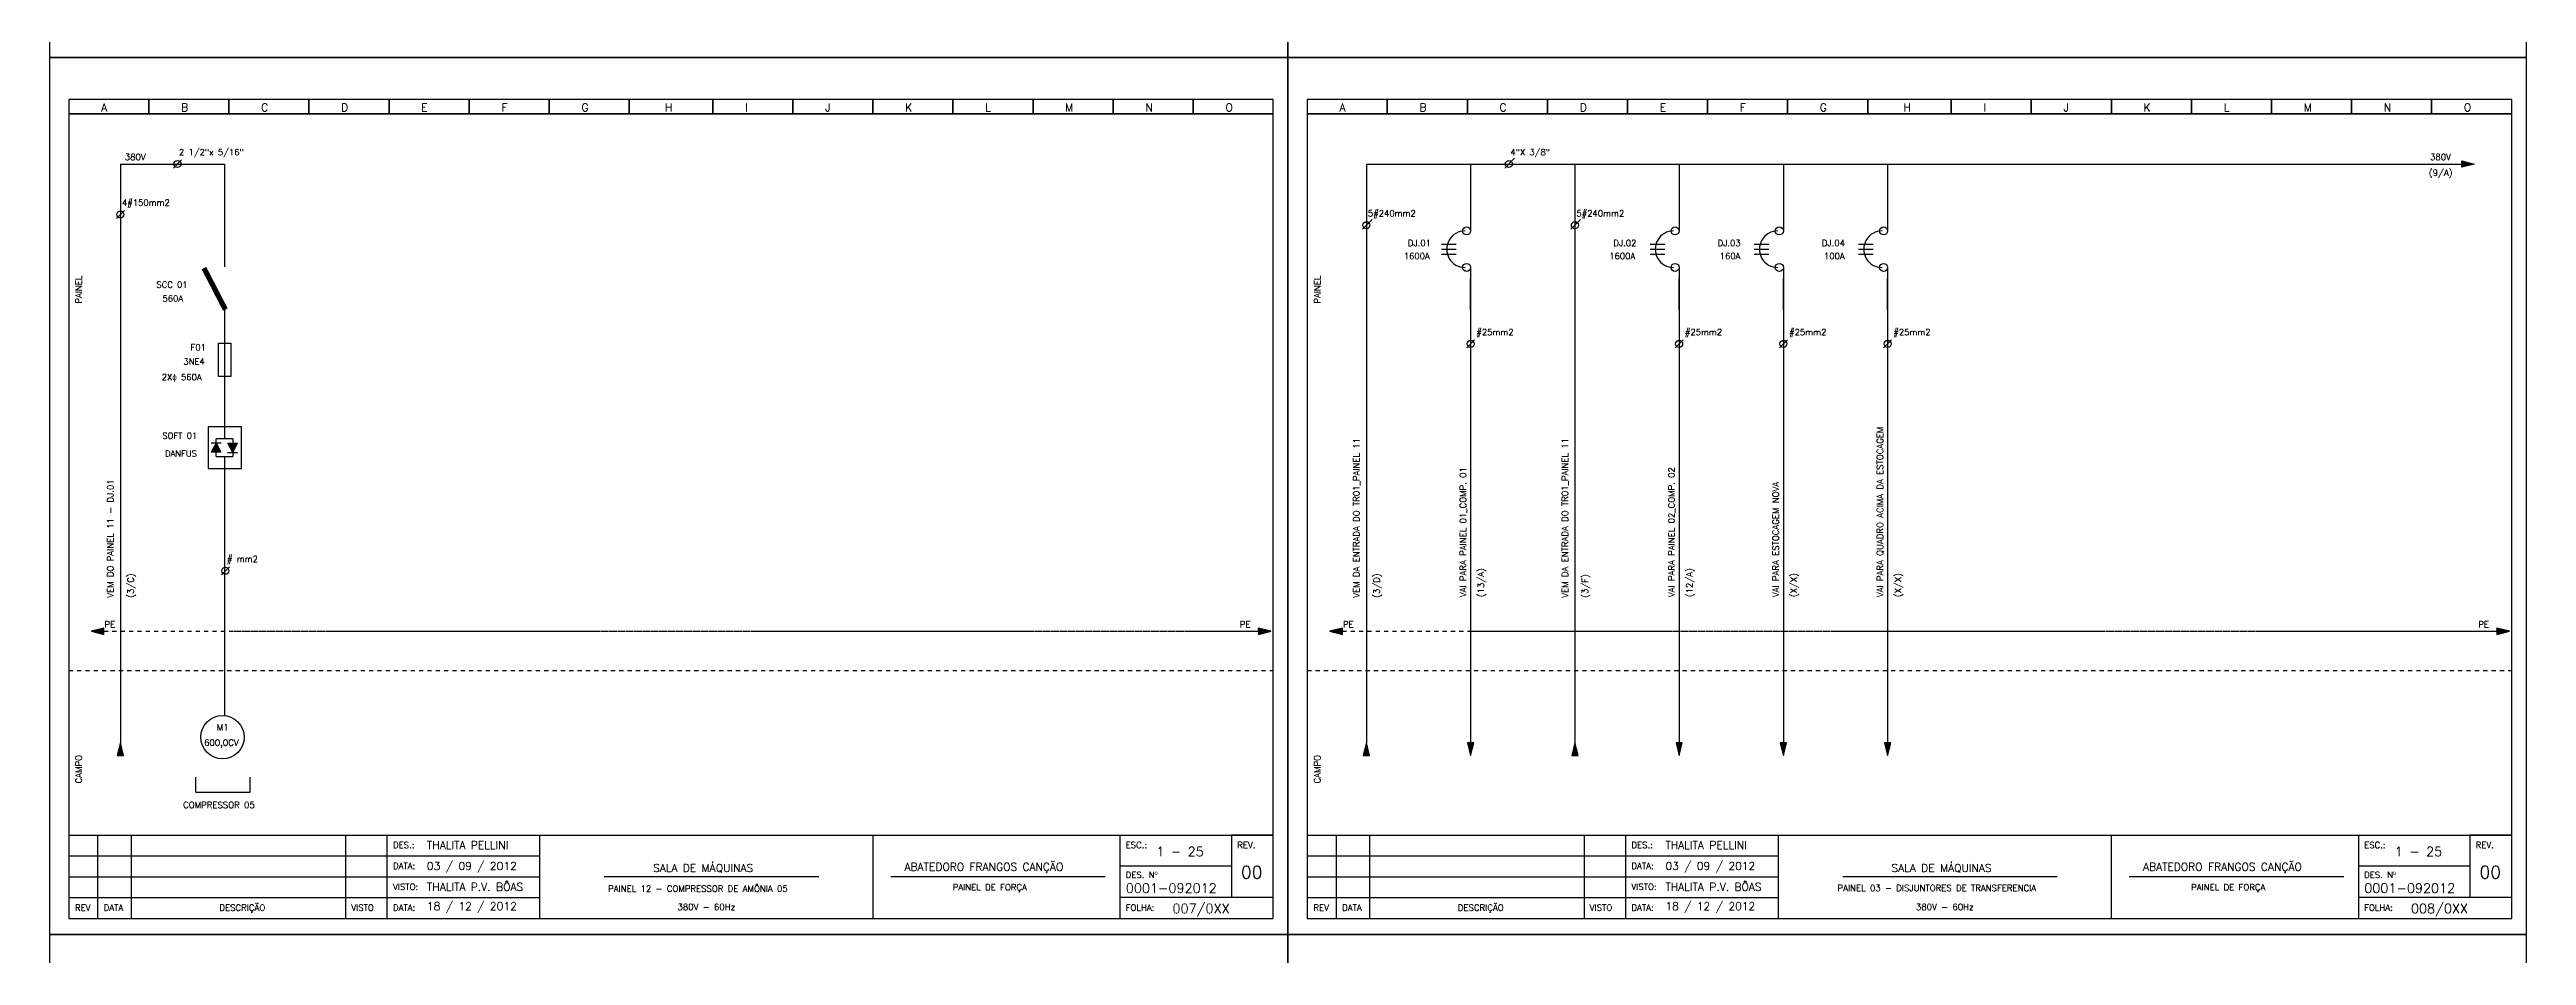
# Model space of a CAD drawing. Header units: millimetres. Extents: x 1974 to 2560, y 1429 to 1567.
# Drawn here: x 1974.1 to 2033.5, y 1470.1 to 1491.8 of the extents above; entities that cross this region are included whole.
import ezdxf

# ---------------------------------------------------------------- set-up
doc = ezdxf.new("R2010")
doc.units = ezdxf.units.MM
for name, pattern in [('DASHDOT2', [0.5, 0.25, -0.125, 0, -0.125]), ('DASHED', [0.75, 0.5, -0.25]), ('HIDDEN2', [0.1875, 0.125, -0.0625])]:
    doc.linetypes.add(name, pattern=pattern)
for name, color, linetype in [('ALIMENTAÇÃO', 6, 'Continuous'), ('CONECTOR_SAK', 2, 'Continuous'), ('DISJUNTOR', 5, 'Continuous'), ('EQUIPAMENTOS', 5, 'Continuous'), ('linhas', 6, 'Continuous'), ('MARGEM', 1, 'Continuous'), ('MOTORES', 5, 'Continuous'), ('PAINEL', 7, 'Continuous'), ('soft', 5, 'Continuous'), ('TERRA', 3, 'DASHED'), ('TEXTO', 4, 'Continuous'), ('TEXTO_2', 5, 'Continuous'), ('TIMBRE', 7, 'Continuous')]:
    doc.layers.add(name, color=color, linetype=linetype)
doc.styles.add('REGUA60', font='romans.shx', dxfattribs={"height": 2})
doc.styles.add('ROMANC', font='romanc.shx', dxfattribs={"height": 0.55})
doc.styles.add('ROMANS', font='romans.shx', dxfattribs={"height": 37})

# ---------------------------------------------------------------- blocks, each defined once
blk = doc.blocks.new('soft')
at = {"layer": 'soft'}
h = blk.add_hatch(color=7, dxfattribs=at)
h.paths.add_polyline_path([(-0.206, -0.385), (-0.323, -0.602), (-0.088, -0.602)])
h.paths.add_polyline_path([(0.194, -0.609), (0.312, -0.391), (0.077, -0.391)])
for p, q in [((0.403, 0), (-0.397, 0)), ((-0.397, 0), (-0.397, -1)), ((0.403, -1), (0.403, 0)), ((-0.206, -0.385), (-0.323, -0.602)), ((-0.206, -0.385), (-0.088, -0.602)), ((0.194, -0.609), (0.077, -0.391)), ((0.194, -0.609), (0.312, -0.391)), ((-0.397, -1), (0.403, -1))]:
    blk.add_line(p, q, dxfattribs=at)
at = {"layer": 'soft', "color": 7}
for p, q in [((0, 0), (0, -0.282)), ((-0.083, -0.385), (-0.323, -0.385)), ((-0.206, -0.385), (-0.206, -0.282)), ((0.194, -0.282), (-0.206, -0.282)), ((0.194, -0.282), (0.194, -0.391)), ((-0.206, -0.711), (-0.206, -0.602)), ((-0.206, -0.711), (0.194, -0.711)), ((0, -0.711), (0, -1)), ((0.072, -0.609), (0.312, -0.609)), ((0.194, -0.609), (0.194, -0.711))]:
    blk.add_line(p, q, dxfattribs=at)
at = {"layer": 'soft', "lineweight": 20}
for p, q in [((0.312, -0.391), (0.077, -0.391)), ((-0.323, -0.602), (-0.088, -0.602))]:
    blk.add_line(p, q, dxfattribs=at)

msp = doc.modelspace()

# ---------------------------------------------------------------- hatches: boundary and pattern name
at = {"layer": 'EQUIPAMENTOS'}
for points in [[(2031.956, 1488.984), (2032.256, 1489.059), (2031.956, 1489.134)], [(1975.88, 1474.882), (1975.805, 1475.182), (1975.73, 1474.882)], [(1975.88, 1474.882), (1975.805, 1475.182), (1975.73, 1474.882)], [(2005.761, 1474.882), (2005.686, 1475.182), (2005.611, 1474.882)], [(2005.761, 1474.882), (2005.686, 1475.182), (2005.611, 1474.882)], [(2008.111, 1475.182), (2008.186, 1474.882), (2008.261, 1475.182)], [(2010.761, 1474.882), (2010.686, 1475.182), (2010.611, 1474.882)], [(2010.761, 1474.882), (2010.686, 1475.182), (2010.611, 1474.882)], [(2013.111, 1475.182), (2013.186, 1474.882), (2013.261, 1475.182)], [(2015.611, 1475.182), (2015.686, 1474.882), (2015.761, 1475.182)], [(2018.111, 1475.182), (2018.186, 1474.882), (2018.261, 1475.182)]]:
    msp.add_hatch(color=256, dxfattribs=at).paths.add_polyline_path(points)
at = {"layer": 'TERRA'}
h = msp.add_hatch(dxfattribs=at)
h.set_pattern_fill('ANSI31', color=256, scale=0.004, angle=180, style=0)
h.set_pattern_definition([(225, (2032.3663817, 1526.47584864), (0.0003535533906, -0.0003535533906), [])])
h.paths.add_polyline_path([(1975.112, 1477.856), (1975.412, 1477.856), (1975.412, 1477.931)])
h.paths.add_polyline_path([(1975.412, 1477.781), (1975.412, 1477.856), (1975.112, 1477.856)])
h = msp.add_hatch(dxfattribs=at)
h.set_pattern_fill('ANSI31', color=256, scale=0.004, style=0)
h.set_pattern_definition([(45, (1946.1419275, 1429.2362611), (-0.0003535533906, 0.0003535533906), [])])
h.paths.add_polyline_path([(2003.396, 1477.856), (2003.096, 1477.856), (2003.096, 1477.781)])
h.paths.add_polyline_path([(2003.096, 1477.931), (2003.096, 1477.856), (2003.396, 1477.856)])
h = msp.add_hatch(dxfattribs=at)
h.set_pattern_fill('ANSI31', color=256, scale=0.004, angle=180, style=0)
h.set_pattern_definition([(225, (2062.0663817, 1526.47584864), (0.0003535533906, -0.0003535533906), [])])
h.paths.add_polyline_path([(2004.812, 1477.856), (2005.112, 1477.856), (2005.112, 1477.931)])
h.paths.add_polyline_path([(2005.112, 1477.781), (2005.112, 1477.856), (2004.812, 1477.856)])
h = msp.add_hatch(dxfattribs=at)
h.set_pattern_fill('ANSI31', color=256, scale=0.004, style=0)
h.set_pattern_definition([(45, (1975.8419275, 1429.2362611), (-0.0003535533906, 0.0003535533906), [])])
h.paths.add_polyline_path([(2033.096, 1477.856), (2032.796, 1477.856), (2032.796, 1477.781)])
h.paths.add_polyline_path([(2032.796, 1477.931), (2032.796, 1477.856), (2033.096, 1477.856)])

# ---------------------------------------------------------------- linework, layer by layer
for p, q in [((2007.488, 1487.14), (2007.841, 1487.14)), ((2007.488, 1487.017), (2007.841, 1487.017)), ((2007.488, 1486.894), (2007.841, 1486.894)), ((2012.488, 1487.14), (2012.841, 1487.14)), ((2012.488, 1487.017), (2012.841, 1487.017)), ((2012.488, 1486.894), (2012.841, 1486.894)), ((2014.988, 1487.14), (2015.341, 1487.14)), ((2014.988, 1487.017), (2015.341, 1487.017)), ((2014.988, 1486.894), (2015.341, 1486.894)), ((2017.488, 1487.14), (2017.841, 1487.14)), ((2017.488, 1487.017), (2017.841, 1487.017)), ((2017.488, 1486.894), (2017.841, 1486.894)), ((1977.614, 1473.996), (1977.614, 1474.36)), ((1978.921, 1473.996), (1978.921, 1474.36)), ((1977.614, 1473.996), (1978.921, 1473.996)), ((2003.452, 1472.972), (2002.452, 1472.972)), ((2033.152, 1472.972), (2032.152, 1472.972))]:
    msp.add_line(p, q)
at = {"layer": 'ALIMENTAÇÃO', "color": 6}
for p, q in [((1978.305, 1489.059), (1978.305, 1486.595)), ((2008.186, 1489.059), (2008.186, 1487.455)), ((2013.186, 1489.059), (2013.186, 1487.455)), ((2015.686, 1489.059), (2015.686, 1487.455)), ((2018.186, 1489.059), (2018.186, 1487.455)), ((2008.186, 1486.579), (2008.186, 1475.182)), ((2013.186, 1486.579), (2013.186, 1475.182)), ((2015.686, 1486.579), (2015.686, 1475.182)), ((2018.186, 1486.579), (2018.186, 1475.182))]:
    msp.add_line(p, q, dxfattribs=at)
at = {"layer": 'ALIMENTAÇÃO'}
for p, q in [((1978.305, 1485.559), (1978.305, 1482.473)), ((1978.305, 1482.043), (1978.305, 1475.835))]:
    msp.add_line(p, q, dxfattribs=at)
at = {"layer": 'CONECTOR_SAK'}
for p, q in [((2009.238, 1489.197), (2009.007, 1488.963)), ((1977.27, 1489.156), (1977.079, 1488.963)), ((1975.901, 1487.946), (1975.71, 1487.753)), ((2005.822, 1487.73), (2005.591, 1487.496)), ((2010.822, 1487.73), (2010.591, 1487.496)), ((2008.282, 1484.842), (2008.091, 1484.65)), ((2013.282, 1484.842), (2013.091, 1484.65)), ((2015.782, 1484.842), (2015.591, 1484.65)), ((2018.282, 1484.842), (2018.091, 1484.65)), ((1978.419, 1479.404), (1978.228, 1479.211))]:
    msp.add_line(p, q, dxfattribs=at)
for centre in [(1977.174, 1489.059), (2009.102, 1489.059), (1975.805, 1487.849), (2005.686, 1487.592), (2010.686, 1487.592), (2008.186, 1484.746), (2013.186, 1484.746), (2015.686, 1484.746), (2018.186, 1484.746), (1978.323, 1479.307)]:
    msp.add_circle(centre, 0.0846, dxfattribs=at)
at = {"layer": 'DISJUNTOR', "const_width": 0.126}
msp.add_lwpolyline([(1978.323, 1485.569), (1977.809, 1486.564)], dxfattribs=at)
at = {"layer": 'DISJUNTOR'}
for centre in [(2008.089, 1487.455), (2013.089, 1487.455), (2015.589, 1487.455), (2018.089, 1487.455), (2008.089, 1486.579), (2013.089, 1486.579), (2015.589, 1486.579), (2018.089, 1486.579)]:
    msp.add_circle(centre, 0.097, dxfattribs=at)
for centre in [(2008.051, 1487.017), (2013.051, 1487.017), (2015.551, 1487.017), (2018.051, 1487.017)]:
    msp.add_arc(centre, 0.438, 89.86556, 270.13403, dxfattribs=at)
at = {"layer": 'EQUIPAMENTOS'}
for p, q in [((1975.805, 1489.059), (1978.305, 1489.059)), ((2005.686, 1489.059), (2010.686, 1489.059)), ((2005.686, 1489.059), (2010.686, 1489.059)), ((2010.686, 1489.059), (2013.186, 1489.059)), ((2010.686, 1489.059), (2032.256, 1489.059))]:
    msp.add_line(p, q, dxfattribs=at)
for points in [[(2031.956, 1489.134), (2032.256, 1489.059), (2031.956, 1488.984), (2031.956, 1489.134)], [(1975.88, 1474.882), (1975.805, 1475.182), (1975.73, 1474.882), (1975.88, 1474.882)], [(2005.761, 1474.882), (2005.686, 1475.182), (2005.611, 1474.882), (2005.761, 1474.882)], [(2008.111, 1475.182), (2008.186, 1474.882), (2008.261, 1475.182), (2008.111, 1475.182)], [(2010.761, 1474.882), (2010.686, 1475.182), (2010.611, 1474.882), (2010.761, 1474.882)], [(2013.111, 1475.182), (2013.186, 1474.882), (2013.261, 1475.182), (2013.111, 1475.182)], [(2015.611, 1475.182), (2015.686, 1474.882), (2015.761, 1475.182), (2015.611, 1475.182)], [(2018.111, 1475.182), (2018.186, 1474.882), (2018.261, 1475.182), (2018.111, 1475.182)]]:
    msp.add_lwpolyline(points, dxfattribs=at)
msp.add_lwpolyline([(1978.155, 1484.763), (1978.455, 1484.763), (1978.455, 1483.963), (1978.155, 1483.963)], close=True, dxfattribs=at)
at = {"layer": 'linhas', "color": 6}
for p, q in [((2008.186, 1485.557), (2008.186, 1486.304)), ((2013.186, 1485.557), (2013.186, 1486.304)), ((2015.686, 1485.557), (2015.686, 1486.304)), ((2018.186, 1485.557), (2018.186, 1486.304))]:
    msp.add_line(p, q, dxfattribs=at)
at = {"layer": 'MARGEM', "color": 7}
for points in [[(1974.106, 1491.609), (2003.806, 1491.609), (2003.806, 1512.634), (1974.106, 1512.634)], [(2003.806, 1491.609), (2033.506, 1491.609), (2033.506, 1512.634), (2003.806, 1512.634)], [(1974.106, 1470.584), (2003.806, 1470.584), (2003.806, 1491.609), (1974.106, 1491.609)], [(2003.806, 1470.584), (2033.506, 1470.584), (2033.506, 1491.609), (2003.806, 1491.609)], [(1974.106, 1449.559), (2003.806, 1449.559), (2003.806, 1470.584), (1974.106, 1470.584)], [(2003.806, 1449.559), (2033.506, 1449.559), (2033.506, 1470.584), (2003.806, 1470.584)]]:
    msp.add_lwpolyline(points, close=True, dxfattribs=at)
at = {"layer": 'MOTORES'}
msp.add_circle((1978.254, 1475.318), 0.519, dxfattribs=at)
at = {"layer": 'PAINEL', "color": 12, "linetype": 'HIDDEN2', "ltscale": 0.005}
for p, q in [((1974.568, 1476.916), (2003.452, 1476.916)), ((2004.268, 1476.916), (2033.152, 1476.916))]:
    msp.add_line(p, q, dxfattribs=at)
at = {"layer": 'soft'}
for p, q in [((1975.805, 1489.059), (1975.805, 1475.182)), ((2005.686, 1489.059), (2005.686, 1475.182)), ((2010.686, 1489.059), (2010.686, 1475.182))]:
    msp.add_line(p, q, dxfattribs=at)
at = {"layer": 'TERRA', "linetype": 'DASHDOT2', "ltscale": 0.0025}
for p, q in [((1975.412, 1477.856), (2003.096, 1477.856)), ((1975.412, 1477.856), (2003.096, 1477.856)), ((1978.523, 1477.856), (2003.396, 1477.856)), ((2005.112, 1477.856), (2032.796, 1477.856)), ((2005.112, 1477.856), (2032.796, 1477.856)), ((2008.223, 1477.856), (2033.096, 1477.856))]:
    msp.add_line(p, q, dxfattribs=at)
at = {"layer": 'TERRA'}
for points in [[(1975.412, 1477.931), (1975.112, 1477.856), (1975.412, 1477.781), (1975.412, 1477.931)], [(1975.412, 1477.931), (1975.112, 1477.856), (1975.412, 1477.781), (1975.412, 1477.931)], [(2003.096, 1477.781), (2003.396, 1477.856), (2003.096, 1477.931), (2003.096, 1477.781)], [(2003.096, 1477.781), (2003.396, 1477.856), (2003.096, 1477.931), (2003.096, 1477.781)], [(2005.112, 1477.931), (2004.812, 1477.856), (2005.112, 1477.781), (2005.112, 1477.931)], [(2005.112, 1477.931), (2004.812, 1477.856), (2005.112, 1477.781), (2005.112, 1477.931)], [(2032.796, 1477.781), (2033.096, 1477.856), (2032.796, 1477.931), (2032.796, 1477.781)], [(2032.796, 1477.781), (2033.096, 1477.856), (2032.796, 1477.931), (2032.796, 1477.781)]]:
    msp.add_lwpolyline(points, dxfattribs=at)
at = {"layer": 'TIMBRE', "color": 12}
for p, q in [((2003.452, 1490.609), (1974.568, 1490.609)), ((2033.152, 1490.609), (2004.268, 1490.609))]:
    msp.add_line(p, q, dxfattribs=at)
at = {"layer": 'TIMBRE'}
for p, q in [((1974.568, 1472.972), (2003.452, 1472.972)), ((1975.268, 1470.972), (1975.268, 1472.972)), ((1976.068, 1470.972), (1976.068, 1472.972)), ((1981.206, 1472.972), (1981.206, 1470.972)), ((1982.206, 1470.972), (1982.206, 1472.972)), ((1985.859, 1472.972), (1985.859, 1470.972)), ((1993.849, 1472.972), (1993.849, 1470.972)), ((1999.777, 1472.972), (1999.777, 1470.972)), ((2002.452, 1472.972), (2002.452, 1471.472)), ((2004.268, 1472.972), (2033.152, 1472.972)), ((2004.968, 1470.972), (2004.968, 1472.972)), ((2005.768, 1470.972), (2005.768, 1472.972)), ((2010.906, 1472.972), (2010.906, 1470.972)), ((2011.906, 1470.972), (2011.906, 1472.972)), ((2015.559, 1472.972), (2015.559, 1470.972)), ((2023.549, 1472.972), (2023.549, 1470.972)), ((2029.477, 1472.972), (2029.477, 1470.972)), ((2032.152, 1472.972), (2032.152, 1471.472)), ((1974.568, 1472.472), (1985.859, 1472.472)), ((1974.568, 1471.972), (1985.859, 1471.972)), ((1992.553, 1471.972), (1987.409, 1471.972)), ((1999.424, 1471.972), (1994.28, 1471.972)), ((2002.452, 1472.222), (1999.777, 1472.222)), ((2004.268, 1472.472), (2015.559, 1472.472)), ((2004.268, 1471.972), (2015.559, 1471.972)), ((2022.253, 1471.972), (2017.109, 1471.972)), ((2029.124, 1471.972), (2023.98, 1471.972)), ((2032.152, 1472.222), (2029.477, 1472.222)), ((1974.568, 1471.472), (1985.859, 1471.472)), ((2003.452, 1471.472), (1999.777, 1471.472)), ((2004.268, 1471.472), (2015.559, 1471.472)), ((2033.152, 1471.472), (2029.477, 1471.472))]:
    msp.add_line(p, q, dxfattribs=at)
at = {"layer": 'TIMBRE', "color": 12}
for points in [[(1974.568, 1490.259), (1976.488, 1490.259), (1976.488, 1490.609), (1974.568, 1490.609)], [(1976.488, 1490.259), (1978.408, 1490.259), (1978.408, 1490.609), (1976.488, 1490.609)], [(1978.408, 1490.259), (1980.328, 1490.259), (1980.328, 1490.609), (1978.408, 1490.609)], [(1980.328, 1490.259), (1982.248, 1490.259), (1982.248, 1490.609), (1980.328, 1490.609)], [(1982.248, 1490.259), (1984.168, 1490.259), (1984.168, 1490.609), (1982.248, 1490.609)], [(1984.168, 1490.259), (1986.088, 1490.259), (1986.088, 1490.609), (1984.168, 1490.609)], [(1986.088, 1490.259), (1988.008, 1490.259), (1988.008, 1490.609), (1986.088, 1490.609)], [(1988.008, 1490.259), (1990.012, 1490.259), (1990.012, 1490.609), (1988.008, 1490.609)], [(1990.012, 1490.259), (1991.932, 1490.259), (1991.932, 1490.609), (1990.012, 1490.609)], [(1991.932, 1490.259), (1993.852, 1490.259), (1993.852, 1490.609), (1991.932, 1490.609)], [(1993.852, 1490.259), (1995.772, 1490.259), (1995.772, 1490.609), (1993.852, 1490.609)], [(1995.772, 1490.259), (1997.692, 1490.259), (1997.692, 1490.609), (1995.772, 1490.609)], [(1997.692, 1490.259), (1999.612, 1490.259), (1999.612, 1490.609), (1997.692, 1490.609)], [(1999.612, 1490.259), (2001.532, 1490.259), (2001.532, 1490.609), (1999.612, 1490.609)], [(2001.532, 1490.259), (2003.452, 1490.259), (2003.452, 1490.609), (2001.532, 1490.609)], [(2004.268, 1490.259), (2006.188, 1490.259), (2006.188, 1490.609), (2004.268, 1490.609)], [(2006.188, 1490.259), (2008.108, 1490.259), (2008.108, 1490.609), (2006.188, 1490.609)], [(2008.108, 1490.259), (2010.028, 1490.259), (2010.028, 1490.609), (2008.108, 1490.609)], [(2010.028, 1490.259), (2011.948, 1490.259), (2011.948, 1490.609), (2010.028, 1490.609)], [(2011.948, 1490.259), (2013.868, 1490.259), (2013.868, 1490.609), (2011.948, 1490.609)], [(2013.868, 1490.259), (2015.788, 1490.259), (2015.788, 1490.609), (2013.868, 1490.609)], [(2015.788, 1490.259), (2017.708, 1490.259), (2017.708, 1490.609), (2015.788, 1490.609)], [(2017.708, 1490.259), (2019.712, 1490.259), (2019.712, 1490.609), (2017.708, 1490.609)], [(2019.712, 1490.259), (2021.632, 1490.259), (2021.632, 1490.609), (2019.712, 1490.609)], [(2021.632, 1490.259), (2023.552, 1490.259), (2023.552, 1490.609), (2021.632, 1490.609)], [(2023.552, 1490.259), (2025.472, 1490.259), (2025.472, 1490.609), (2023.552, 1490.609)], [(2025.472, 1490.259), (2027.392, 1490.259), (2027.392, 1490.609), (2025.472, 1490.609)], [(2027.392, 1490.259), (2029.312, 1490.259), (2029.312, 1490.609), (2027.392, 1490.609)], [(2029.312, 1490.259), (2031.232, 1490.259), (2031.232, 1490.609), (2029.312, 1490.609)], [(2031.232, 1490.259), (2033.152, 1490.259), (2033.152, 1490.609), (2031.232, 1490.609)], [(1974.568, 1470.972), (2003.452, 1470.972), (2003.452, 1490.259), (1974.568, 1490.259)], [(2004.268, 1470.972), (2033.152, 1470.972), (2033.152, 1490.259), (2004.268, 1490.259)]]:
    msp.add_lwpolyline(points, close=True, dxfattribs=at)

# ---------------------------------------------------------------- block references
at = {"layer": 'soft'}
msp.add_blockref('soft', (1978.305, 1482.755), dxfattribs=at)

# ---------------------------------------------------------------- texts
at = {"style": 'ROMANS'}
for s, p in [('ESC.:', (1999.913, 1472.655)), ('REV.', (2002.589, 1472.655)), ('ESC.:', (2029.613, 1472.655)), ('REV.', (2032.289, 1472.655)), ('DES. Nº', (1999.913, 1471.942)), ('DES. Nº', (2029.613, 1471.942)), ('PAINEL 12 - COMPRESSOR DE AMÔNIA 05', (1987.502, 1471.61)), ('PAINEL DE FORÇA', (1995.764, 1471.646)), ('PAINEL 03 - DISJUNTORES DE TRANSFERENCIA', (2016.984, 1471.625)), ('PAINEL DE FORÇA', (2025.464, 1471.646)), ('380V - 60Hz', (1989.166, 1471.173)), ('FOLHA:', (1999.913, 1471.155)), ('380V - 60Hz', (2018.866, 1471.173)), ('FOLHA:', (2029.613, 1471.155))]:
    msp.add_text(s, height=0.15, dxfattribs=at).set_placement(p)
at = {"layer": 'TEXTO'}
for s, height, style, p in [('A', 0.188, 'ROMANS', (1975.341, 1490.322)), ('B', 0.188, 'ROMANS', (1977.261, 1490.322)), ('C', 0.188, 'ROMANS', (1979.181, 1490.322)), ('D', 0.188, 'ROMANS', (1981.101, 1490.322)), ('E', 0.188, 'ROMANS', (1983.021, 1490.322)), ('F', 0.188, 'ROMANS', (1984.941, 1490.322)), ('G', 0.188, 'ROMANS', (1986.861, 1490.322)), ('H', 0.188, 'ROMANS', (1988.865, 1490.322)), ('I', 0.188, 'ROMANS', (1990.785, 1490.322)), ('J', 0.188, 'ROMANS', (1992.705, 1490.322)), ('K', 0.188, 'ROMANS', (1994.625, 1490.322)), ('L', 0.188, 'ROMANS', (1996.545, 1490.322)), ('M', 0.188, 'ROMANS', (1998.465, 1490.322)), ('N', 0.188, 'ROMANS', (2000.385, 1490.322)), ('O', 0.188, 'ROMANS', (2002.305, 1490.322)), ('A', 0.188, 'ROMANS', (2005.041, 1490.322)), ('B', 0.188, 'ROMANS', (2006.961, 1490.322)), ('C', 0.188, 'ROMANS', (2008.881, 1490.322)), ('D', 0.188, 'ROMANS', (2010.801, 1490.322)), ('E', 0.188, 'ROMANS', (2012.721, 1490.322)), ('F', 0.188, 'ROMANS', (2014.641, 1490.322)), ('G', 0.188, 'ROMANS', (2016.561, 1490.322)), ('H', 0.188, 'ROMANS', (2018.565, 1490.322)), ('I', 0.188, 'ROMANS', (2020.485, 1490.322)), ('J', 0.188, 'ROMANS', (2022.405, 1490.322)), ('K', 0.188, 'ROMANS', (2024.325, 1490.322)), ('L', 0.188, 'ROMANS', (2026.245, 1490.322)), ('M', 0.188, 'ROMANS', (2028.165, 1490.322)), ('N', 0.188, 'ROMANS', (2030.085, 1490.322)), ('O', 0.188, 'ROMANS', (2032.005, 1490.322)), ('380V', 0.15, 'ROMANS', (1975.91, 1489.153)), ('2 1/2"x 5/16"', 0.148, 'ROMANS', (1977.211, 1489.269)), ('4"X 3/8"', 0.148, 'ROMANS', (2009.139, 1489.269)), ('380V', 0.15, 'ROMANS', (2031.193, 1489.153)), ('(9/A)', 0.15, 'ROMANS', (2031.167, 1488.776)), ('4#150mm2', 0.148, 'ROMANS', (1975.842, 1488.059)), ('5#240mm2', 0.148, 'ROMANS', (2005.722, 1487.802)), ('5#240mm2', 0.148, 'ROMANS', (2010.722, 1487.802)), ('1600A', 0.148, 'ROMANS', (2006.583, 1486.779)), ('DJ.01', 0.148, 'ROMANS', (2006.681, 1487.09)), ('1600A', 0.148, 'ROMANS', (2011.51, 1486.779)), ('DJ.02', 0.148, 'ROMANS', (2011.609, 1487.09)), ('DJ.03', 0.148, 'ROMANS', (2014.109, 1487.09)), ('160A', 0.148, 'ROMANS', (2014.16, 1486.779)), ('DJ.04', 0.148, 'ROMANS', (2016.609, 1487.09)), ('100A', 0.148, 'ROMANS', (2016.66, 1486.779)), ('SCC 01', 0.148, 'ROMANS', (1976.67, 1486.091)), ('560A', 0.148, 'ROMANS', (1976.815, 1485.76)), ('#25mm2', 0.148, 'ROMANS', (2008.323, 1484.955)), ('#25mm2', 0.148, 'ROMANS', (2013.323, 1484.955)), ('#25mm2', 0.148, 'ROMANS', (2015.823, 1484.955)), ('#25mm2', 0.148, 'ROMANS', (2018.323, 1484.955)), ('F01', 0.148, 'ROMANS', (1977.489, 1484.591)), ('2Xɸ 560A', 0.148, 'ROMANS', (1976.797, 1483.876)), ('3NE4', 0.148, 'ROMANS', (1977.316, 1484.249)), ('SOFT 01', 0.148, 'ROMANS', (1976.811, 1482.47)), ('DANFUS', 0.148, 'ROMANS', (1976.874, 1482.044)), ('# mm2', 0.148, 'ROMANS', (1978.36, 1479.517)), ('PE', 0.15, 'ROMANS', (1975.424, 1477.95)), ('PE', 0.15, 'ROMANS', (2002.651, 1477.95)), ('PE', 0.15, 'ROMANS', (2005.124, 1477.95)), ('PE', 0.15, 'ROMANS', (2032.351, 1477.95)), ('M1', 0.15, 'REGUA60', (1978.117, 1475.481)), ('600,0CV', 0.15, 'REGUA60', (1977.812, 1475.112)), ('COMPRESSOR 05', 0.15, 'REGUA60', (1977.311, 1473.619)), ('THALITA PELLINI', 0.1875, 'ROMANS', (1983.157, 1472.635)), ('THALITA PELLINI', 0.1875, 'ROMANS', (2012.857, 1472.635)), ('03 / 09 / 2012', 0.1875, 'ROMANS', (1983.157, 1472.135)), ('03 / 09 / 2012', 0.1875, 'ROMANS', (2012.857, 1472.135)), ('THALITA P.V. BÔAS', 0.1875, 'ROMANS', (1983.157, 1471.635)), ('18 / 12 / 2012', 0.1875, 'ROMANS', (1983.157, 1471.172)), ('THALITA P.V. BÔAS', 0.1875, 'ROMANS', (2012.857, 1471.635)), ('18 / 12 / 2012', 0.1875, 'ROMANS', (2012.857, 1471.172))]:
    msp.add_text(s, height=height, dxfattribs=dict(at, style=style)).set_placement(p)
at = {"layer": 'TEXTO', "style": 'REGUA60'}
for s, p in [('PAINEL', (1974.882, 1485.71)), ('PAINEL', (2004.582, 1485.71)), ('VAI PARA QUADRO ACIMA DA ESTOCAGEM', (2018.078, 1478.674)), ('VEM DA ENTRADA DO TR01_PAINEL 11', (2005.521, 1478.659)), ('VEM DA ENTRADA DO TR01_PAINEL 11', (2010.521, 1478.659)), ('VEM DO PAINEL 11 - DJ.01 ', (1975.641, 1478.659)), ('VAI PARA PAINEL 01_COMP. 01 ', (2008.078, 1478.674)), ('VAI PARA PAINEL 02_COMP. 02', (2013.078, 1478.674)), ('VAI PARA ESTOCAGEM NOVA', (2015.578, 1478.674)), ('(3/C)', (1976.125, 1478.659)), ('(3/D)', (2006.005, 1478.659)), ('(13/A)', (2008.506, 1478.674)), ('(3/F)', (2011.005, 1478.659)), ('(12/A)', (2013.506, 1478.674)), ('(X/X)', (2016.007, 1478.674)), ('(X/X)', (2018.507, 1478.674)), ('CAMPO', (1974.882, 1474.209)), ('CAMPO', (2004.582, 1474.209))]:
    msp.add_text(s, height=0.15, rotation=90, dxfattribs=at).set_placement(p)
at = {"layer": 'TEXTO', "color": 150, "style": 'ROMANS'}
for s, height, p in [('DES.:', 0.15, (1982.342, 1472.655)), ('1 - 25', 0.225, (2000.647, 1472.462)), ('DES.:', 0.15, (2012.042, 1472.655)), ('1 - 25', 0.225, (2030.347, 1472.462)), ('DATA:', 0.15, (1982.342, 1472.155)), ('00', 0.3, (2002.68, 1471.928)), ('DATA:', 0.15, (2012.042, 1472.155)), ('00', 0.3, (2032.38, 1471.928)), ('DESCRIÇÃO', 0.15, (1978.18, 1471.155)), ('VISTO:', 0.15, (1982.342, 1471.655)), ('0001-092012', 0.225, (1999.917, 1471.586)), ('007/0XX', 0.225, (2001.036, 1471.096)), ('DESCRIÇÃO', 0.15, (2007.88, 1471.155)), ('VISTO:', 0.15, (2012.042, 1471.655)), ('0001-092012', 0.225, (2029.617, 1471.586)), ('008/0XX', 0.225, (2030.736, 1471.096)), ('REV', 0.15, (1974.716, 1471.155)), ('DATA', 0.15, (1975.404, 1471.155)), ('VISTO', 0.15, (1981.342, 1471.155)), ('DATA:', 0.15, (1982.342, 1471.155)), ('REV', 0.15, (2004.416, 1471.155)), ('DATA', 0.15, (2005.104, 1471.155)), ('VISTO', 0.15, (2011.042, 1471.155)), ('DATA:', 0.15, (2012.042, 1471.155))]:
    msp.add_text(s, height=height, dxfattribs=at).set_placement(p)
at = {"layer": 'TEXTO_2', "style": 'ROMANC'}
for s, p in [('SALA DE MÁQUINAS', (1988.578, 1472.088)), ('ABATEDORO FRANGOS CANÇÃO', (1994.61, 1472.116)), ('SALA DE MÁQUINAS', (2018.278, 1472.088)), ('ABATEDORO FRANGOS CANÇÃO', (2024.31, 1472.116))]:
    msp.add_text(s, height=0.1875, dxfattribs=at).set_placement(p)

doc.saveas('drawing.dxf')
